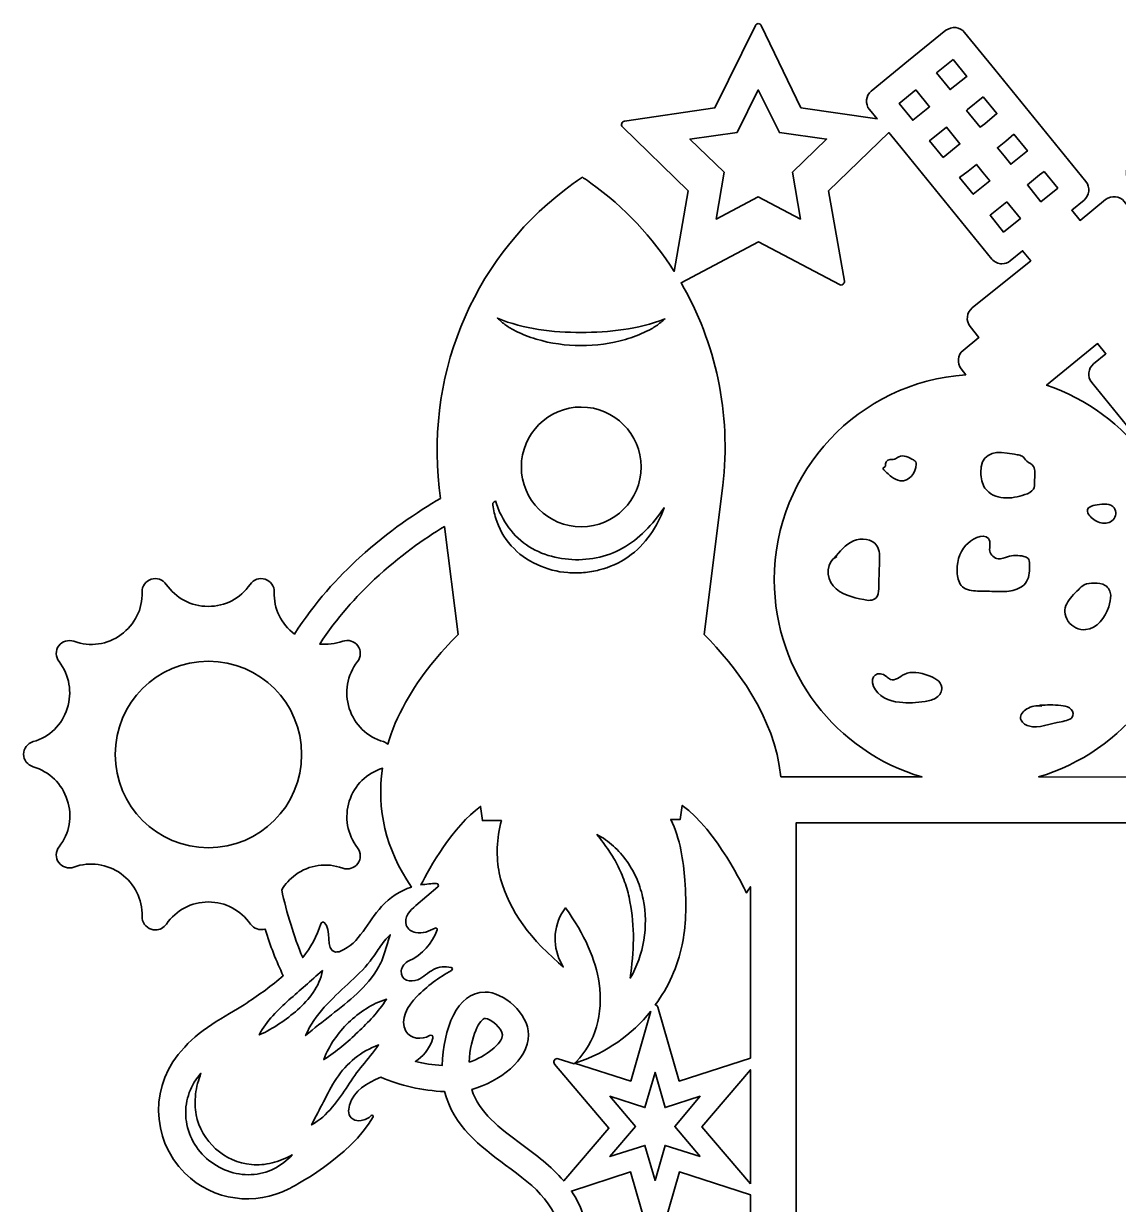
# Model space of a CAD drawing. Header units: millimetres. Extents: x 46 to 312, y 47 to 321.
# Drawn here: x 46.1 to 191.2, y 164.8 to 321.2 of the extents above; entities that cross this region are included whole.
import ezdxf

# ---------------------------------------------------------------- set-up
doc = ezdxf.new("R2010")
doc.units = ezdxf.units.MM
doc.header["$MEASUREMENT"] = 0
doc.layers.add('Layer 1', color=7, linetype='Continuous', lineweight=0)

msp = doc.modelspace()

# ---------------------------------------------------------------- linework, layer by layer
at = {"layer": 'Layer 1', "color": 18, "lineweight": 35, "true_color": 0x000000}
for points, knots in [([(312.38, 247.05), (312.31, 247.19), (312.21, 247.33), (312.03, 247.37), (312.03, 247.37), (305.43, 248.32), (305.43, 248.32), (305.43, 248.32), (302.47, 254.32), (302.47, 254.32), (302.4, 254.46), (302.26, 254.56), (302.08, 254.56), (301.91, 254.56), (301.77, 254.46), (301.7, 254.32), (301.7, 254.32), (298.73, 248.32), (298.73, 248.32), (298.73, 248.32), (294.08, 247.65), (294.08, 247.65), (295.49, 248.81), (296.16, 249.91), (295.98, 250.9), (295.42, 254.04), (286.21, 255.16), (272.98, 254.32), (271.29, 257.39), (268.92, 260.03), (265.96, 262.08), (265.36, 262.5), (264.72, 262.89), (264.09, 263.24), (266.17, 263.03), (268.32, 263.42), (270.19, 264.41), (270.33, 264.44), (277.78, 268.29), (280.39, 273.12), (280.49, 273.26), (280.28, 273.4), (280.18, 273.3), (279.82, 272.98), (279.44, 272.73), (278.98, 272.7), (278.62, 272.63), (278.31, 272.7), (278.02, 272.87), (277.39, 273.26), (277.42, 273.97), (277.6, 274.6), (278.31, 276.93), (280.49, 277.57), (282.68, 278.59), (284.62, 279.51), (286.7, 279.93), (287.65, 282.79), (287.76, 283.03), (287.48, 283.28), (287.23, 283.14), (286.31, 282.57), (284.9, 282.72), (284.37, 283.67), (283.56, 285.01), (284.62, 286.74), (285.71, 287.87), (286.95, 289.1), (288.36, 290.2), (289.91, 291.04), (290.05, 291.15), (290.02, 291.39), (289.84, 291.39), (289.14, 291.54), (288.36, 291.5), (287.69, 291.15), (287.02, 290.79), (286.46, 290.23), (285.75, 289.91), (284.9, 289.56), (283.63, 289.81), (283.74, 291.01), (283.81, 291.57), (284.16, 292.03), (284.66, 292.24), (286.24, 292.95), (287.48, 294.36), (288.08, 296.02), (288.15, 296.16), (287.97, 296.3), (287.83, 296.23), (287.09, 295.84), (286.31, 295.52), (285.47, 295.7), (284.97, 295.8), (284.52, 296.12), (284.37, 296.62), (284.02, 297.57), (284.8, 298.41), (285.54, 299.01), (285.54, 299.01), (288.18, 301.31), (288.18, 301.31), (288.33, 301.41), (288.25, 301.7), (288.04, 301.7), (285.57, 301.77), (283.1, 300.71), (281.45, 298.87), (279.79, 297.04), (278.8, 294.39), (276.47, 293.44), (276.3, 293.33), (276.08, 293.33), (275.87, 293.33), (274.57, 293.58), (275.45, 296.16), (274.53, 296.9), (274.39, 297), (274.18, 296.97), (274.11, 296.79), (272.84, 292.49), (268.92, 289.42), (265.15, 286.91), (263.42, 285.79), (259.43, 283.85), (257.67, 281.55), (257.63, 281.52), (257.6, 281.48), (257.56, 281.45), (253.4, 277.21), (253.44, 270.4), (257.67, 266.24), (257.99, 265.96), (258.27, 265.68), (258.59, 265.43), (255.41, 266.28), (252.09, 266.38), (248.74, 265.78), (242.68, 264.69), (237.38, 261.27), (233.89, 256.22), (233.61, 255.87), (233.36, 255.45), (233.15, 255.06), (233.15, 255.06), (232.59, 258.3), (232.59, 258.3), (232.59, 258.3), (238.09, 263.63), (238.09, 263.63), (238.2, 263.74), (238.23, 263.91), (238.2, 264.09), (238.12, 264.23), (238.02, 264.37), (237.84, 264.41), (237.84, 264.41), (230.26, 265.5), (230.26, 265.5), (230.26, 265.5), (226.87, 272.38), (226.87, 272.38), (226.8, 272.52), (226.66, 272.63), (226.48, 272.63), (226.31, 272.63), (226.17, 272.52), (226.1, 272.38), (226.1, 272.38), (222.71, 265.5), (222.71, 265.5), (222.71, 265.5), (216.04, 264.55), (216.04, 264.55), (216.04, 264.55), (212.23, 269.2), (212.23, 269.2), (212.23, 269.2), (208.21, 274.14), (208.21, 274.14), (208.21, 274.14), (204.19, 279.08), (204.19, 279.08), (204.19, 279.08), (200.17, 284.02), (200.17, 284.02), (199.57, 284.76), (198.47, 284.87), (197.7, 284.27), (197.7, 284.27), (196.07, 282.93), (196.07, 282.93), (196.07, 282.93), (194.98, 284.27), (194.98, 284.27), (194.98, 284.27), (198.37, 287.02), (198.37, 287.02), (199.11, 287.62), (199.21, 288.71), (198.61, 289.49), (198.61, 289.49), (197.45, 290.94), (197.45, 290.94), (197.45, 290.94), (197.7, 291.11), (197.7, 291.11), (199.92, 289.52), (202.53, 288.68), (205.18, 288.68), (207.89, 288.68), (210.64, 289.52), (212.97, 291.32), (213.32, 291.61), (213.57, 292.03), (213.64, 292.49), (213.71, 292.95), (213.54, 293.44), (213.29, 293.83), (213.29, 293.83), (199.21, 311.11), (199.21, 311.11), (198.9, 311.47), (198.47, 311.71), (198.01, 311.75), (197.56, 311.79), (197.06, 311.64), (196.71, 311.33), (192.33, 307.52), (191.13, 301.45), (193.36, 296.4), (193.36, 296.4), (193.11, 296.23), (193.11, 296.23), (193.11, 296.23), (191.95, 297.67), (191.95, 297.67), (191.35, 298.41), (190.25, 298.52), (189.48, 297.92), (189.48, 297.92), (186.09, 295.17), (186.09, 295.17), (186.09, 295.17), (185, 296.51), (185, 296.51), (185, 296.51), (186.62, 297.85), (186.62, 297.85), (187.36, 298.45), (187.47, 299.54), (186.87, 300.32), (186.87, 300.32), (182.84, 305.26), (182.84, 305.26), (182.84, 305.26), (178.82, 310.2), (178.82, 310.2), (178.82, 310.2), (174.8, 315.14), (174.8, 315.14), (174.8, 315.14), (170.78, 320.08), (170.78, 320.08), (170.5, 320.43), (170.07, 320.68), (169.62, 320.71), (169.16, 320.78), (168.7, 320.6), (168.31, 320.36), (168.31, 320.36), (163.37, 316.34), (163.37, 316.34), (163.37, 316.34), (158.43, 312.31), (158.43, 312.31), (157.69, 311.71), (157.59, 310.62), (158.19, 309.84), (158.19, 309.84), (159.21, 308.61), (159.21, 308.61), (159.21, 308.61), (149.12, 310.09), (149.12, 310.09), (149.12, 310.09), (143.86, 320.99), (143.86, 320.99), (143.79, 321.13), (143.65, 321.24), (143.47, 321.24), (143.3, 321.24), (143.16, 321.13), (143.09, 320.99), (143.09, 320.99), (137.72, 310.09), (137.72, 310.09), (137.72, 310.09), (125.73, 308.33), (125.73, 308.33), (125.59, 308.29), (125.41, 308.19), (125.38, 308.01), (125.31, 307.87), (125.38, 307.66), (125.48, 307.55), (125.48, 307.55), (134.16, 299.09), (134.16, 299.09), (134.16, 299.09), (132.33, 288.4), (132.33, 288.4), (129.47, 292.91), (125.77, 296.9), (121.28, 300.11), (120.97, 300.32), (120.69, 300.57), (120.33, 300.78), (120.33, 300.78), (120.16, 300.88), (120.16, 300.88), (120.16, 300.88), (120.05, 300.81), (120.05, 300.81), (119.7, 300.57), (119.31, 300.32), (118.96, 300.04), (106.19, 290.94), (99.41, 275.52), (101.21, 259.75), (101.21, 259.75), (101.39, 258.34), (101.39, 258.34), (98.32, 256.58), (94.44, 253.96), (90.66, 250.51), (87.81, 247.9), (84.67, 244.51), (82.02, 240.35), (80.26, 241.69), (79.27, 243.7), (79.34, 245.92), (79.37, 246.7), (78.88, 247.4), (78.14, 247.61), (77.4, 247.86), (76.59, 247.58), (76.16, 246.94), (74.86, 245.07), (72.85, 244.02), (70.59, 244.02), (68.33, 244.02), (66.32, 245.11), (65.02, 246.94), (64.59, 247.58), (63.78, 247.86), (63.04, 247.61), (62.3, 247.37), (61.81, 246.7), (61.84, 245.92), (61.91, 243.66), (60.89, 241.62), (59.05, 240.28), (57.22, 238.94), (54.96, 238.62), (52.81, 239.4), (52.07, 239.64), (51.26, 239.4), (50.8, 238.8), (50.34, 238.2), (50.38, 237.31), (50.84, 236.71), (52.21, 234.91), (52.6, 232.66), (51.93, 230.5), (51.22, 228.35), (49.6, 226.73), (47.41, 226.1), (46.67, 225.88), (46.14, 225.21), (46.14, 224.44), (46.14, 223.66), (46.67, 222.99), (47.41, 222.78), (49.57, 222.14), (51.22, 220.52), (51.93, 218.37), (52.63, 216.22), (52.25, 213.96), (50.84, 212.16), (50.38, 211.56), (50.34, 210.68), (50.8, 210.08), (51.26, 209.48), (52.07, 209.2), (52.81, 209.48), (54.93, 210.26), (57.22, 209.9), (59.05, 208.6), (60.89, 207.26), (61.88, 205.21), (61.84, 202.95), (61.81, 202.18), (62.3, 201.47), (63.04, 201.26), (63.22, 201.19), (63.39, 201.15), (63.61, 201.15), (64.17, 201.15), (64.7, 201.44), (65.05, 201.93), (66.36, 203.8), (68.37, 204.86), (70.63, 204.86), (72.88, 204.86), (74.89, 203.76), (76.2, 201.93), (76.62, 201.33), (77.43, 201.05), (78.14, 201.26), (78.81, 199.07), (79.62, 196.99), (80.54, 195.09), (79.02, 193.75), (77.36, 192.58), (75.74, 191.49), (73.87, 190.25), (69.5, 188.1), (67.52, 185.63), (67.49, 185.6), (67.45, 185.56), (67.42, 185.53), (62.86, 180.9), (62.9, 173.46), (67.52, 168.91), (71.26, 165.21), (76.87, 164.57), (81.28, 166.86), (81.46, 166.9), (89.57, 171.13), (92.43, 176.39), (92.53, 176.53), (92.32, 176.71), (92.18, 176.57), (91.83, 176.21), (91.37, 175.97), (90.84, 175.9), (90.49, 175.82), (90.1, 175.9), (89.78, 176.07), (89.08, 176.49), (89.11, 177.27), (89.32, 177.94), (89.92, 179.95), (91.58, 180.8), (93.45, 181.65), (96.06, 180.52), (98.92, 179.85), (101.92, 179.74), (103.05, 175.19), (106.68, 172.44), (110, 170), (113.95, 167.08), (117.37, 164.5), (117.37, 159.35), (117.37, 158.61), (117.26, 157.97), (117.09, 157.41), (115.29, 158.68), (113.52, 159.46), (112.04, 159.46), (108.97, 159.46), (107.28, 156.95), (107.28, 154.59), (107.28, 154.48), (107.28, 154.34), (107.31, 154.23), (103.93, 156.88), (99.66, 158.47), (95.04, 158.47), (84.03, 158.47), (75.07, 149.54), (75.07, 138.5), (75.07, 127.49), (84, 118.53), (95.04, 118.53), (99.34, 118.53), (103.33, 119.87), (106.61, 122.24), (104.99, 119.45), (103.33, 116.63), (101.95, 113.74), (101.95, 113.74), (101.95, 113.56), (101.95, 113.56), (101.95, 113.56), (102.06, 113.49), (102.06, 113.49), (102.16, 113.42), (102.27, 113.38), (102.41, 113.31), (101.67, 112.4), (101, 111.09), (100.51, 110.17), (100.4, 109.96), (100.29, 109.82), (100.22, 109.64), (99.84, 108.9), (99.48, 107.88), (100.08, 107.24), (100.12, 107.21), (100.19, 107.14), (100.19, 107.14), (100.29, 107.03), (100.37, 107), (100.4, 106.89), (100.44, 106.82), (100.44, 106.75), (100.4, 106.68), (100.4, 106.61), (100.4, 106.57), (100.4, 106.47), (100.44, 106.08), (100.82, 105.73), (101.25, 105.69), (101.53, 105.69), (101.81, 105.76), (102.09, 105.94), (102.2, 105.55), (102.52, 105.23), (102.94, 105.13), (103.01, 105.13), (103.05, 105.09), (103.12, 105.09), (103.54, 105.09), (103.96, 105.37), (104.18, 105.76), (104.28, 105.94), (104.28, 106.12), (104.32, 106.33), (104.35, 106.43), (104.35, 106.57), (104.39, 106.68), (104.46, 106.93), (104.63, 107.14), (104.85, 107.1), (104.92, 107.1), (104.95, 107.07), (104.99, 107.03), (105.09, 106.96), (105.16, 106.93), (105.34, 106.93), (105.69, 106.93), (105.9, 107.39), (105.94, 107.53), (106.5, 108.83), (107, 110.14), (107.49, 111.48), (107.74, 111.41), (107.99, 111.37), (108.27, 111.37), (108.27, 111.37), (108.37, 111.37), (108.37, 111.37), (108.37, 111.37), (108.44, 111.48), (108.44, 111.48), (111.05, 115.61), (113.95, 119.7), (116.91, 123.58), (116.91, 123.58), (113.84, 115.85), (113.84, 115.85), (113.81, 115.82), (113.81, 115.75), (113.77, 115.71), (112.78, 114.72), (112.08, 113.1), (111.58, 111.9), (111.58, 111.9), (108.02, 103.61), (108.02, 103.61), (107.67, 102.83), (107.35, 102.02), (106.82, 101.32), (106.64, 101.04), (106.4, 100.79), (106.19, 100.54), (105.87, 100.19), (105.59, 99.87), (105.34, 99.48), (104.88, 98.74), (104.63, 97.9), (104.39, 97.08), (104.18, 96.38), (104, 95.6), (103.61, 94.97), (103.29, 94.37), (102.83, 93.87), (102.41, 93.38), (102.02, 92.96), (101.64, 92.5), (101.32, 92), (100.4, 90.52), (100.19, 88.72), (99.98, 87.14), (99.94, 86.89), (99.94, 86.64), (100.01, 86.43), (99.55, 85.8), (99.13, 84.95), (98.78, 84.35), (98.67, 84.1), (98.53, 83.89), (98.42, 83.71), (97.4, 83.71), (96.34, 83.68), (95.36, 83.22), (94.44, 82.8), (93.52, 81.74), (93.59, 80.54), (93.59, 80.36), (93.66, 80.15), (93.7, 79.94), (93.7, 79.94), (93.73, 79.87), (93.73, 79.87), (93.73, 79.87), (102.59, 76.59), (102.59, 76.59), (102.59, 76.59), (102.66, 76.55), (102.66, 76.55), (102.66, 76.55), (102.73, 76.59), (102.73, 76.59), (103.36, 76.84), (103.93, 79.87), (103.65, 80.75), (103.65, 80.82), (103.61, 80.86), (103.58, 80.89), (103.54, 81), (103.47, 81.1), (103.47, 81.24), (103.47, 81.39), (103.58, 81.6), (103.65, 81.74), (103.65, 81.74), (104.81, 83.89), (104.81, 83.89), (104.81, 83.93), (104.85, 83.96), (104.85, 84), (105.2, 83.89), (105.52, 83.86), (105.87, 83.86), (106.01, 83.86), (106.19, 83.86), (106.33, 83.89), (106.89, 84), (107.39, 84.28), (107.77, 84.49), (109.85, 85.83), (111.58, 87.98), (112.36, 90.38), (112.47, 90.73), (112.57, 91.12), (112.71, 91.48), (112.92, 92.29), (113.17, 93.1), (113.56, 93.8), (113.95, 94.47), (114.55, 95.07), (115.08, 95.64), (115.46, 96.03), (115.89, 96.48), (116.24, 96.94), (116.66, 97.54), (117.05, 98.18), (117.37, 98.81), (117.97, 99.91), (118.5, 100.89), (119.42, 101.56), (119.49, 101.6), (119.52, 101.67), (119.56, 101.67), (119.59, 101.6), (119.59, 101.56), (119.63, 101.49), (119.87, 100.4), (119.63, 99.24), (119.38, 98.07), (119.24, 97.37), (119.06, 96.63), (119.03, 95.92), (118.99, 95.32), (119.03, 94.76), (119.06, 94.19), (119.13, 93.38), (119.17, 92.6), (119.03, 91.83), (118.89, 91.02), (118.53, 90.24), (118.18, 89.5), (118.04, 89.15), (117.86, 88.79), (117.72, 88.44), (116.77, 86.08), (116.63, 83.36), (117.37, 80.96), (117.47, 80.54), (117.72, 79.97), (118.04, 79.55), (118.39, 79.16), (118.82, 78.88), (119.24, 78.7), (119.24, 78.67), (119.24, 78.63), (119.2, 78.6), (119.2, 78.6), (118.71, 76.2), (118.71, 76.2), (118.67, 76.06), (118.64, 75.85), (118.53, 75.74), (118.46, 75.64), (118.39, 75.64), (118.25, 75.56), (118.22, 75.53), (118.15, 75.49), (118.15, 75.49), (117.33, 75), (115.82, 72.32), (116.13, 71.72), (116.13, 71.72), (116.17, 71.65), (116.17, 71.65), (116.17, 71.65), (118.89, 70.63), (118.89, 70.63), (118.89, 70.63), (124.78, 63.68), (124.78, 63.68), (124.78, 63.68), (117.58, 55.21), (117.58, 55.21), (117.47, 55.07), (117.44, 54.86), (117.55, 54.68), (117.65, 54.5), (117.86, 54.43), (118.04, 54.5), (118.04, 54.5), (127.74, 57.61), (127.74, 57.61), (127.74, 57.61), (130.56, 47.8), (130.56, 47.8), (130.63, 47.62), (130.77, 47.48), (130.99, 47.48), (131.2, 47.48), (131.34, 47.59), (131.41, 47.8), (131.41, 47.8), (134.23, 57.61), (134.23, 57.61), (134.23, 57.61), (142.35, 55), (142.35, 55), (142.35, 55), (142.35, 49.99), (142.35, 49.99), (142.35, 48.3), (143.69, 46.92), (145.42, 46.92), (147.14, 46.92), (148.48, 48.26), (148.48, 49.99), (148.48, 49.99), (148.48, 215.34), (148.48, 215.34), (148.48, 215.34), (299.44, 215.34), (299.44, 215.34), (301.13, 215.34), (302.51, 216.68), (302.51, 218.4), (302.51, 220.13), (301.17, 221.47), (299.44, 221.47), (299.44, 221.47), (298.7, 221.47), (298.7, 221.47), (300.74, 223.06), (302.01, 225.53), (302.01, 228.28), (302.01, 231.46), (300.28, 234.28), (297.71, 235.76), (297.71, 235.76), (302.01, 238.02), (302.01, 238.02), (302.01, 238.02), (307.94, 234.91), (307.94, 234.91), (308.08, 234.81), (308.29, 234.84), (308.4, 234.95), (308.5, 235.06), (308.61, 235.23), (308.57, 235.37), (308.57, 235.37), (307.45, 241.97), (307.45, 241.97), (307.45, 241.97), (312.21, 246.63), (312.21, 246.63), (312.38, 246.7), (312.42, 246.91), (312.38, 247.05)], [0, 0, 0, 0, 1, 1, 1, 2, 2, 2, 3, 3, 3, 4, 4, 4, 5, 5, 5, 6, 6, 6, 7, 7, 7, 8, 8, 8, 9, 9, 9, 10, 10, 10, 11, 11, 11, 12, 12, 12, 13, 13, 13, 14, 14, 14, 15, 15, 15, 16, 16, 16, 17, 17, 17, 18, 18, 18, 19, 19, 19, 20, 20, 20, 21, 21, 21, 22, 22, 22, 23, 23, 23, 24, 24, 24, 25, 25, 25, 26, 26, 26, 27, 27, 27, 28, 28, 28, 29, 29, 29, 30, 30, 30, 31, 31, 31, 32, 32, 32, 33, 33, 33, 34, 34, 34, 35, 35, 35, 36, 36, 36, 37, 37, 37, 38, 38, 38, 39, 39, 39, 40, 40, 40, 41, 41, 41, 42, 42, 42, 43, 43, 43, 44, 44, 44, 45, 45, 45, 46, 46, 46, 47, 47, 47, 48, 48, 48, 49, 49, 49, 50, 50, 50, 51, 51, 51, 52, 52, 52, 53, 53, 53, 54, 54, 54, 55, 55, 55, 56, 56, 56, 57, 57, 57, 58, 58, 58, 59, 59, 59, 60, 60, 60, 61, 61, 61, 62, 62, 62, 63, 63, 63, 64, 64, 64, 65, 65, 65, 66, 66, 66, 67, 67, 67, 68, 68, 68, 69, 69, 69, 70, 70, 70, 71, 71, 71, 72, 72, 72, 73, 73, 73, 74, 74, 74, 75, 75, 75, 76, 76, 76, 77, 77, 77, 78, 78, 78, 79, 79, 79, 80, 80, 80, 81, 81, 81, 82, 82, 82, 83, 83, 83, 84, 84, 84, 85, 85, 85, 86, 86, 86, 87, 87, 87, 88, 88, 88, 89, 89, 89, 90, 90, 90, 91, 91, 91, 92, 92, 92, 93, 93, 93, 94, 94, 94, 95, 95, 95, 96, 96, 96, 97, 97, 97, 98, 98, 98, 99, 99, 99, 100, 100, 100, 101, 101, 101, 102, 102, 102, 103, 103, 103, 104, 104, 104, 105, 105, 105, 106, 106, 106, 107, 107, 107, 108, 108, 108, 109, 109, 109, 110, 110, 110, 111, 111, 111, 112, 112, 112, 113, 113, 113, 114, 114, 114, 115, 115, 115, 116, 116, 116, 117, 117, 117, 118, 118, 118, 119, 119, 119, 120, 120, 120, 121, 121, 121, 122, 122, 122, 123, 123, 123, 124, 124, 124, 125, 125, 125, 126, 126, 126, 127, 127, 127, 128, 128, 128, 129, 129, 129, 130, 130, 130, 131, 131, 131, 132, 132, 132, 133, 133, 133, 134, 134, 134, 135, 135, 135, 136, 136, 136, 137, 137, 137, 138, 138, 138, 139, 139, 139, 140, 140, 140, 141, 141, 141, 142, 142, 142, 143, 143, 143, 144, 144, 144, 145, 145, 145, 146, 146, 146, 147, 147, 147, 148, 148, 148, 149, 149, 149, 150, 150, 150, 151, 151, 151, 152, 152, 152, 153, 153, 153, 154, 154, 154, 155, 155, 155, 156, 156, 156, 157, 157, 157, 158, 158, 158, 159, 159, 159, 160, 160, 160, 161, 161, 161, 162, 162, 162, 163, 163, 163, 164, 164, 164, 165, 165, 165, 166, 166, 166, 167, 167, 167, 168, 168, 168, 169, 169, 169, 170, 170, 170, 171, 171, 171, 172, 172, 172, 173, 173, 173, 174, 174, 174, 175, 175, 175, 176, 176, 176, 177, 177, 177, 178, 178, 178, 179, 179, 179, 180, 180, 180, 181, 181, 181, 182, 182, 182, 183, 183, 183, 184, 184, 184, 185, 185, 185, 186, 186, 186, 187, 187, 187, 188, 188, 188, 189, 189, 189, 190, 190, 190, 191, 191, 191, 192, 192, 192, 193, 193, 193, 194, 194, 194, 195, 195, 195, 196, 196, 196, 197, 197, 197, 198, 198, 198, 199, 199, 199, 200, 200, 200, 201, 201, 201, 202, 202, 202, 203, 203, 203, 204, 204, 204, 205, 205, 205, 206, 206, 206, 207, 207, 207, 208, 208, 208, 209, 209, 209, 210, 210, 210, 211, 211, 211, 212, 212, 212, 213, 213, 213, 214, 214, 214, 215, 215, 215, 216, 216, 216, 217, 217, 217, 218, 218, 218, 219, 219, 219, 220, 220, 220, 221, 221, 221, 222, 222, 222, 223, 223, 223, 224, 224, 224, 225, 225, 225, 226, 226, 226, 227, 227, 227, 228, 228, 228, 229, 229, 229, 230, 230, 230, 231, 231, 231, 232, 232, 232, 233, 233, 233, 234, 234, 234, 235, 235, 235, 236, 236, 236, 237, 237, 237, 238, 238, 238, 239, 239, 239, 240, 240, 240, 241, 241, 241, 242, 242, 242, 243, 243, 243, 244, 244, 244, 245, 245, 245, 246, 246, 246, 247, 247, 247, 248, 248, 248, 249, 249, 249, 250, 250, 250, 251, 251, 251, 252, 252, 252, 253, 253, 253, 254, 254, 254, 255, 255, 255, 256, 256, 256, 257, 257, 257, 258, 258, 258, 259, 259, 259, 260, 260, 260, 261, 261, 261, 262, 262, 262, 263, 263, 263, 264, 264, 264, 265, 265, 265, 266, 266, 266, 267, 267, 267, 268, 268, 268, 269, 269, 269, 270, 270, 270, 271, 271, 271, 272, 272, 272, 273, 273, 273, 274, 274, 274, 274]), ([(169.3, 316.48), (169.3, 316.48), (171.1, 314.25), (171.1, 314.25), (171.1, 314.25), (170.96, 314.15), (170.96, 314.15), (170.96, 314.15), (168.87, 312.49), (168.87, 312.49), (168.87, 312.49), (167.08, 314.71), (167.08, 314.71), (167.08, 314.71), (169.3, 316.48), (169.3, 316.48)], [0, 0, 0, 0, 1, 1, 1, 2, 2, 2, 3, 3, 3, 4, 4, 4, 5, 5, 5, 5]), ([(140.69, 306.81), (140.69, 306.81), (143.47, 312.46), (143.47, 312.46), (143.47, 312.46), (146.26, 306.81), (146.26, 306.81), (146.26, 306.81), (152.51, 305.93), (152.51, 305.93), (152.51, 305.93), (147.99, 301.55), (147.99, 301.55), (147.99, 301.55), (149.05, 295.35), (149.05, 295.35), (149.05, 295.35), (143.47, 298.27), (143.47, 298.27), (143.47, 298.27), (137.9, 295.35), (137.9, 295.35), (137.9, 295.35), (138.96, 301.55), (138.96, 301.55), (138.96, 301.55), (134.41, 305.93), (134.41, 305.93), (134.41, 305.93), (140.69, 306.81), (140.69, 306.81)], [0, 0, 0, 0, 1, 1, 1, 2, 2, 2, 3, 3, 3, 4, 4, 4, 5, 5, 5, 6, 6, 6, 7, 7, 7, 8, 8, 8, 9, 9, 9, 10, 10, 10, 10]), ([(164.36, 312.46), (164.36, 312.46), (166.16, 310.23), (166.16, 310.23), (166.16, 310.23), (163.94, 308.43), (163.94, 308.43), (163.94, 308.43), (162.14, 310.66), (162.14, 310.66), (162.14, 310.66), (164.36, 312.46), (164.36, 312.46)], [0, 0, 0, 0, 1, 1, 1, 2, 2, 2, 3, 3, 3, 4, 4, 4, 4]), ([(173.28, 311.54), (173.28, 311.54), (175.08, 309.32), (175.08, 309.32), (175.08, 309.32), (173.46, 307.98), (173.46, 307.98), (173.46, 307.98), (172.86, 307.52), (172.86, 307.52), (172.86, 307.52), (171.06, 309.74), (171.06, 309.74), (171.06, 309.74), (171.2, 309.84), (171.2, 309.84), (171.2, 309.84), (173.28, 311.54), (173.28, 311.54)], [0, 0, 0, 0, 1, 1, 1, 2, 2, 2, 3, 3, 3, 4, 4, 4, 5, 5, 5, 6, 6, 6, 6]), ([(146.44, 221.44), (145.66, 229.45), (140.44, 236.15), (136.28, 240.31), (136.28, 240.31), (138.78, 260.03), (138.78, 260.03), (139.88, 269.56), (137.83, 278.98), (133.24, 286.91), (133.24, 286.91), (143.51, 292.31), (143.51, 292.31), (143.51, 292.31), (154.23, 286.67), (154.23, 286.67), (154.31, 286.63), (154.34, 286.6), (154.45, 286.6), (154.55, 286.6), (154.62, 286.63), (154.69, 286.7), (154.8, 286.81), (154.9, 286.98), (154.87, 287.13), (154.87, 287.13), (152.79, 299.09), (152.79, 299.09), (152.79, 299.09), (160.76, 306.81), (160.76, 306.81), (160.76, 306.81), (162.35, 304.87), (162.35, 304.87), (162.35, 304.87), (166.37, 299.93), (166.37, 299.93), (166.37, 299.93), (170.39, 294.99), (170.39, 294.99), (170.39, 294.99), (174.41, 290.05), (174.41, 290.05), (174.77, 289.63), (175.26, 289.42), (175.75, 289.42), (176.14, 289.42), (176.53, 289.52), (176.85, 289.81), (176.85, 289.81), (178.47, 291.15), (178.47, 291.15), (178.47, 291.15), (179.56, 289.81), (179.56, 289.81), (179.56, 289.81), (171.8, 283.56), (171.8, 283.56), (171.45, 283.28), (171.2, 282.86), (171.17, 282.4), (171.1, 281.94), (171.27, 281.48), (171.52, 281.09), (171.52, 281.09), (172.68, 279.65), (172.68, 279.65), (172.68, 279.65), (170.6, 277.95), (170.6, 277.95), (169.86, 277.35), (169.76, 276.26), (170.36, 275.48), (170.36, 275.48), (170.96, 274.71), (170.96, 274.71), (156.81, 273.76), (145.59, 261.97), (145.59, 247.54), (145.59, 235.16), (153.81, 224.75), (165.14, 221.44), (165.14, 221.44), (146.44, 221.44), (146.44, 221.44), (146.44, 221.44), (146.44, 221.44), (146.44, 221.44)], [0, 0, 0, 0, 1, 1, 1, 2, 2, 2, 3, 3, 3, 4, 4, 4, 5, 5, 5, 6, 6, 6, 7, 7, 7, 8, 8, 8, 9, 9, 9, 10, 10, 10, 11, 11, 11, 12, 12, 12, 13, 13, 13, 14, 14, 14, 15, 15, 15, 16, 16, 16, 17, 17, 17, 18, 18, 18, 19, 19, 19, 20, 20, 20, 21, 21, 21, 22, 22, 22, 23, 23, 23, 24, 24, 24, 25, 25, 25, 26, 26, 26, 27, 27, 27, 28, 28, 28, 29, 29, 29, 29]), ([(167.96, 303.49), (167.96, 303.49), (166.16, 305.72), (166.16, 305.72), (166.16, 305.72), (168.38, 307.52), (168.38, 307.52), (168.38, 307.52), (170.18, 305.29), (170.18, 305.29), (170.18, 305.29), (167.96, 303.49), (167.96, 303.49)], [0, 0, 0, 0, 1, 1, 1, 2, 2, 2, 3, 3, 3, 4, 4, 4, 4]), ([(177.31, 306.6), (177.31, 306.6), (179.11, 304.38), (179.11, 304.38), (179.11, 304.38), (178.01, 303.49), (178.01, 303.49), (178.01, 303.49), (176.92, 302.61), (176.92, 302.61), (176.92, 302.61), (176.04, 303.71), (176.04, 303.71), (176.04, 303.71), (175.15, 304.8), (175.15, 304.8), (175.15, 304.8), (176.25, 305.68), (176.25, 305.68), (176.25, 305.68), (177.31, 306.6), (177.31, 306.6)], [0, 0, 0, 0, 1, 1, 1, 2, 2, 2, 3, 3, 3, 4, 4, 4, 5, 5, 5, 6, 6, 6, 7, 7, 7, 7]), ([(171.27, 301.7), (171.27, 301.7), (172.37, 302.58), (172.37, 302.58), (172.37, 302.58), (173.25, 301.48), (173.25, 301.48), (173.25, 301.48), (174.13, 300.39), (174.13, 300.39), (174.13, 300.39), (173.04, 299.51), (173.04, 299.51), (173.04, 299.51), (171.94, 298.63), (171.94, 298.63), (171.94, 298.63), (170.14, 300.85), (170.14, 300.85), (170.14, 300.85), (171.27, 301.7), (171.27, 301.7)], [0, 0, 0, 0, 1, 1, 1, 2, 2, 2, 3, 3, 3, 4, 4, 4, 5, 5, 5, 6, 6, 6, 7, 7, 7, 7]), ([(181.33, 301.66), (181.33, 301.66), (183.13, 299.44), (183.13, 299.44), (183.13, 299.44), (180.9, 297.64), (180.9, 297.64), (180.9, 297.64), (179.11, 299.86), (179.11, 299.86), (179.11, 299.86), (180.73, 301.2), (180.73, 301.2), (180.73, 301.2), (181.33, 301.66), (181.33, 301.66)], [0, 0, 0, 0, 1, 1, 1, 2, 2, 2, 3, 3, 3, 4, 4, 4, 5, 5, 5, 5]), ([(176.39, 297.64), (176.39, 297.64), (178.19, 295.42), (178.19, 295.42), (178.19, 295.42), (175.97, 293.62), (175.97, 293.62), (175.97, 293.62), (174.17, 295.84), (174.17, 295.84), (174.17, 295.84), (176.39, 297.64), (176.39, 297.64)], [0, 0, 0, 0, 1, 1, 1, 2, 2, 2, 3, 3, 3, 4, 4, 4, 4]), ([(114.37, 280.71), (116.21, 280.42), (118.11, 280.32), (119.98, 280.32), (121.85, 280.32), (123.75, 280.42), (125.59, 280.71), (127.42, 280.99), (129.29, 281.38), (131.09, 282.12), (130.74, 281.8), (130.35, 281.48), (129.96, 281.2), (129.75, 281.09), (129.54, 280.92), (129.33, 280.81), (129.33, 280.81), (129.01, 280.63), (129.01, 280.63), (129.01, 280.63), (128.66, 280.49), (128.66, 280.49), (127.78, 280.04), (126.82, 279.68), (125.87, 279.4), (123.97, 278.84), (121.96, 278.59), (119.98, 278.59), (117.97, 278.59), (115.99, 278.84), (114.05, 279.44), (113.1, 279.72), (112.18, 280.07), (111.27, 280.53), (111.05, 280.63), (110.84, 280.78), (110.63, 280.88), (110.42, 280.99), (110.21, 281.16), (110.03, 281.27), (109.64, 281.55), (109.26, 281.9), (108.9, 282.22), (110.7, 281.45), (112.54, 281.02), (114.37, 280.71)], [0, 0, 0, 0, 1, 1, 1, 2, 2, 2, 3, 3, 3, 4, 4, 4, 5, 5, 5, 6, 6, 6, 7, 7, 7, 8, 8, 8, 9, 9, 9, 10, 10, 10, 11, 11, 11, 12, 12, 12, 13, 13, 13, 14, 14, 14, 15, 15, 15, 15]), ([(180.59, 221.44), (191.88, 224.75), (200.13, 235.2), (200.13, 247.54), (200.13, 259.54), (192.4, 269.7), (181.65, 273.33), (181.65, 273.33), (188.42, 278.84), (188.42, 278.84), (188.42, 278.84), (189.51, 277.5), (189.51, 277.5), (189.51, 277.5), (187.89, 276.15), (187.89, 276.15), (187.15, 275.55), (187.04, 274.46), (187.64, 273.69), (187.64, 273.69), (191.66, 268.75), (191.66, 268.75), (191.66, 268.75), (195.69, 263.81), (195.69, 263.81), (195.69, 263.81), (199.71, 258.87), (199.71, 258.87), (199.71, 258.87), (203.73, 253.93), (203.73, 253.93), (204.01, 253.58), (204.43, 253.33), (204.89, 253.29), (204.96, 253.29), (205, 253.29), (205.07, 253.29), (205.46, 253.29), (205.88, 253.4), (206.16, 253.68), (206.16, 253.68), (211.1, 257.7), (211.1, 257.7), (211.1, 257.7), (216.04, 261.73), (216.04, 261.73), (216.18, 261.83), (216.29, 261.97), (216.39, 262.11), (216.39, 262.11), (220.38, 258.23), (220.38, 258.23), (220.38, 258.23), (219.07, 250.68), (219.07, 250.68), (219.04, 250.54), (219.11, 250.33), (219.25, 250.26), (219.36, 250.15), (219.57, 250.15), (219.71, 250.23), (219.71, 250.23), (226.48, 253.79), (226.48, 253.79), (226.48, 253.79), (231.28, 251.25), (231.28, 251.25), (230.68, 249.7), (230.26, 248.07), (230.01, 246.45), (217.31, 242.64), (209.06, 238.34), (209.66, 235.2), (210.5, 230.54), (230.54, 230.22), (254.35, 234.53), (257.67, 235.13), (260.91, 235.8), (264.02, 236.5), (252.52, 230.58), (240.45, 228.56), (235.59, 228), (235.59, 228), (235.3, 227.97), (235.3, 227.97), (235.3, 227.97), (235.48, 227.75), (235.48, 227.75), (238.05, 224.86), (241.16, 222.74), (244.62, 221.4), (244.62, 221.4), (180.59, 221.44), (180.59, 221.44), (180.59, 221.44), (180.59, 221.44), (180.59, 221.44)], [0, 0, 0, 0, 1, 1, 1, 2, 2, 2, 3, 3, 3, 4, 4, 4, 5, 5, 5, 6, 6, 6, 7, 7, 7, 8, 8, 8, 9, 9, 9, 10, 10, 10, 11, 11, 11, 12, 12, 12, 13, 13, 13, 14, 14, 14, 15, 15, 15, 16, 16, 16, 17, 17, 17, 18, 18, 18, 19, 19, 19, 20, 20, 20, 21, 21, 21, 22, 22, 22, 23, 23, 23, 24, 24, 24, 25, 25, 25, 26, 26, 26, 27, 27, 27, 28, 28, 28, 29, 29, 29, 30, 30, 30, 31, 31, 31, 32, 32, 32, 32]), ([(127.95, 262.5), (127.95, 258.13), (124.39, 254.56), (120.02, 254.56), (115.64, 254.56), (112.08, 258.13), (112.08, 262.5), (112.08, 266.88), (115.64, 270.44), (120.02, 270.44), (124.39, 270.4), (127.95, 266.88), (127.95, 262.5)], [0, 0, 0, 0, 1, 1, 1, 2, 2, 2, 3, 3, 3, 4, 4, 4, 4]), ([(180.09, 261.76), (180.09, 261.34), (180.09, 260.91), (180.06, 260.42), (180.06, 260.14), (180.06, 259.82), (179.92, 259.57), (179.7, 259.19), (179.21, 258.97), (178.79, 258.83), (177.87, 258.55), (176.95, 258.3), (175.97, 258.41), (175.01, 258.48), (174.06, 258.9), (173.5, 259.68), (173.11, 260.28), (172.97, 261.02), (172.93, 261.76), (172.86, 264.02), (174.45, 264.69), (176.42, 264.34), (176.88, 264.27), (177.31, 264.2), (177.76, 264.12), (178.01, 264.09), (178.26, 264.02), (178.43, 263.91), (178.68, 263.77), (178.79, 263.49), (179.03, 263.28), (179.32, 263), (179.74, 262.89), (179.92, 262.57), (180.09, 262.33), (180.09, 262.04), (180.09, 261.76)], [0, 0, 0, 0, 1, 1, 1, 2, 2, 2, 3, 3, 3, 4, 4, 4, 5, 5, 5, 6, 6, 6, 7, 7, 7, 8, 8, 8, 9, 9, 9, 10, 10, 10, 11, 11, 11, 12, 12, 12, 12]), ([(160.94, 263.49), (161.11, 263.53), (161.29, 263.45), (161.5, 263.53), (161.71, 263.6), (161.85, 263.74), (162.07, 263.84), (162.7, 264.16), (163.44, 263.77), (164.04, 263.42), (164.15, 263.35), (164.25, 263.31), (164.32, 263.17), (164.39, 263.07), (164.39, 262.96), (164.39, 262.85), (164.39, 261.73), (163.41, 260.53), (162.28, 260.67), (161.85, 260.74), (161.43, 260.95), (161.11, 261.2), (160.69, 261.51), (160.3, 261.87), (159.98, 262.29), (159.98, 262.29), (160.34, 262.61), (160.34, 262.61), (160.2, 263.03), (160.51, 263.45), (160.94, 263.49)], [0, 0, 0, 0, 1, 1, 1, 2, 2, 2, 3, 3, 3, 4, 4, 4, 5, 5, 5, 6, 6, 6, 7, 7, 7, 8, 8, 8, 9, 9, 9, 10, 10, 10, 10]), ([(108.66, 257.99), (108.87, 257.32), (109.11, 256.65), (109.43, 256.05), (110, 254.92), (110.77, 253.89), (111.65, 253.05), (113.49, 251.35), (115.89, 250.47), (118.32, 250.26), (120.79, 250.05), (123.3, 250.51), (125.48, 251.74), (127.67, 252.94), (129.47, 254.88), (130.99, 257.1), (130.56, 255.83), (129.93, 254.64), (129.15, 253.51), (128.34, 252.41), (127.39, 251.39), (126.22, 250.58), (125.09, 249.77), (123.75, 249.2), (122.41, 248.85), (121.74, 248.67), (121.04, 248.57), (120.33, 248.5), (119.63, 248.43), (118.92, 248.46), (118.25, 248.5), (116.84, 248.6), (115.43, 248.96), (114.16, 249.56), (112.85, 250.15), (111.69, 251), (110.74, 252.06), (109.78, 253.12), (109.11, 254.39), (108.69, 255.69), (108.51, 256.33), (108.34, 257.03), (108.3, 257.7), (108.41, 257.81), (108.55, 257.92), (108.66, 257.99)], [0, 0, 0, 0, 1, 1, 1, 2, 2, 2, 3, 3, 3, 4, 4, 4, 5, 5, 5, 6, 6, 6, 7, 7, 7, 8, 8, 8, 9, 9, 9, 10, 10, 10, 11, 11, 11, 12, 12, 12, 13, 13, 13, 14, 14, 14, 15, 15, 15, 15]), ([(187.11, 256.96), (187.11, 256.96), (187.11, 256.96), (187.11, 256.96), (187.18, 257.07), (187.22, 257.07), (187.29, 257.14), (187.61, 257.35), (188, 257.46), (188.38, 257.49), (189.16, 257.63), (190.15, 257.7), (190.61, 257.07), (190.96, 256.61), (190.85, 255.91), (190.46, 255.48), (190.08, 255.09), (189.41, 254.95), (188.88, 255.09), (188.31, 255.2), (187.82, 255.55), (187.43, 255.98), (187.25, 256.15), (187.08, 256.36), (187.08, 256.61), (187.04, 256.79), (187.08, 256.89), (187.11, 256.96), (187.11, 256.96), (187.11, 256.96), (187.11, 256.96)], [0, 0, 0, 0, 1, 1, 1, 2, 2, 2, 3, 3, 3, 4, 4, 4, 5, 5, 5, 6, 6, 6, 7, 7, 7, 8, 8, 8, 9, 9, 9, 10, 10, 10, 10]), ([(92.64, 247.61), (95.92, 250.68), (99.2, 252.98), (101.88, 254.6), (101.88, 254.6), (103.72, 240.31), (103.72, 240.31), (101.39, 237.98), (98.74, 234.91), (96.73, 231.28), (95.71, 229.45), (94.93, 227.61), (94.4, 225.78), (94.23, 225.88), (94.05, 226.02), (93.8, 226.1), (91.65, 226.73), (89.99, 228.35), (89.29, 230.5), (88.58, 232.66), (88.97, 234.91), (90.38, 236.71), (90.84, 237.31), (90.88, 238.2), (90.42, 238.8), (89.96, 239.4), (89.15, 239.68), (88.41, 239.4), (87.42, 239.04), (86.36, 238.94), (85.37, 239.04), (87.63, 242.5), (90.24, 245.36), (92.64, 247.61)], [0, 0, 0, 0, 1, 1, 1, 2, 2, 2, 3, 3, 3, 4, 4, 4, 5, 5, 5, 6, 6, 6, 7, 7, 7, 8, 8, 8, 9, 9, 9, 10, 10, 10, 11, 11, 11, 11]), ([(175.05, 245.99), (174.2, 246.03), (173.35, 246.06), (172.51, 246.06), (171.8, 246.1), (171.03, 246.13), (170.5, 246.63), (170.04, 247.05), (169.9, 247.72), (169.83, 248.32), (169.72, 249.66), (170.04, 251.14), (170.96, 252.13), (171.52, 252.73), (173.25, 253.93), (173.95, 253.01), (174.31, 252.55), (174.06, 251.92), (174.13, 251.35), (174.24, 250.82), (174.73, 250.37), (175.26, 250.33), (175.68, 250.3), (176.11, 250.47), (176.49, 250.61), (177.2, 250.79), (177.94, 250.82), (178.65, 250.65), (178.86, 250.58), (179.03, 250.54), (179.21, 250.37), (179.35, 250.19), (179.39, 249.91), (179.39, 249.66), (179.42, 248.85), (179.42, 248), (179, 247.3), (178.65, 246.7), (177.91, 246.31), (177.2, 246.13), (176.53, 245.92), (175.75, 245.99), (175.05, 245.99)], [0, 0, 0, 0, 1, 1, 1, 2, 2, 2, 3, 3, 3, 4, 4, 4, 5, 5, 5, 6, 6, 6, 7, 7, 7, 8, 8, 8, 9, 9, 9, 10, 10, 10, 11, 11, 11, 12, 12, 12, 13, 13, 13, 14, 14, 14, 14]), ([(153.53, 250.4), (154.23, 251.28), (155.01, 252.24), (156.07, 252.69), (157.13, 253.15), (158.54, 253.01), (159.17, 252.06), (159.56, 251.46), (159.56, 250.65), (159.53, 249.91), (159.49, 248.71), (159.42, 247.54), (159.42, 246.34), (159.42, 245.92), (159.39, 245.46), (159.07, 245.15), (158.68, 244.72), (157.97, 244.79), (157.44, 244.93), (155.96, 245.22), (154.38, 245.6), (153.39, 246.73), (152.4, 247.86), (152.47, 250.05), (153.85, 250.58), (153.85, 250.58), (153.53, 250.4), (153.53, 250.4)], [0, 0, 0, 0, 1, 1, 1, 2, 2, 2, 3, 3, 3, 4, 4, 4, 5, 5, 5, 6, 6, 6, 7, 7, 7, 8, 8, 8, 9, 9, 9, 9]), ([(187.96, 247.09), (188.45, 247.09), (189.02, 247.09), (189.44, 246.8), (189.87, 246.52), (190.11, 245.99), (190.15, 245.5), (190.18, 245), (190.04, 244.48), (189.9, 243.98), (189.41, 242.53), (188.35, 241.09), (186.83, 240.95), (185.98, 240.84), (185.03, 241.3), (184.54, 242.04), (183.34, 243.84), (184.71, 245.07), (185.91, 246.27), (186.13, 246.49), (186.37, 246.73), (186.65, 246.87), (187.04, 247.09), (187.5, 247.09), (187.96, 247.09)], [0, 0, 0, 0, 1, 1, 1, 2, 2, 2, 3, 3, 3, 4, 4, 4, 5, 5, 5, 6, 6, 6, 7, 7, 7, 8, 8, 8, 8]), ([(70.63, 212.05), (63.82, 212.05), (58.28, 217.56), (58.28, 224.4), (58.28, 231.25), (63.78, 236.75), (70.63, 236.75), (77.47, 236.75), (82.97, 231.25), (82.97, 224.4), (82.97, 217.56), (77.43, 212.05), (70.63, 212.05)], [0, 0, 0, 0, 1, 1, 1, 2, 2, 2, 3, 3, 3, 4, 4, 4, 4]), ([(167.08, 231.95), (166.65, 231.63), (166.09, 231.53), (165.56, 231.42), (164.47, 231.25), (163.3, 231.21), (162.17, 231.32), (160.83, 231.46), (159.31, 232.09), (158.71, 233.43), (158.15, 234.74), (159.31, 235.69), (160.48, 234.7), (160.62, 234.6), (160.8, 234.42), (160.97, 234.35), (161.57, 234.1), (162.21, 234.7), (162.81, 235.02), (163.76, 235.51), (164.92, 235.23), (165.95, 234.88), (166.76, 234.6), (167.68, 234.17), (167.78, 233.29), (167.82, 232.76), (167.5, 232.23), (167.08, 231.95)], [0, 0, 0, 0, 1, 1, 1, 2, 2, 2, 3, 3, 3, 4, 4, 4, 5, 5, 5, 6, 6, 6, 7, 7, 7, 8, 8, 8, 9, 9, 9, 9]), ([(179.25, 228.18), (178.79, 228.32), (178.33, 228.67), (178.22, 229.13), (178.12, 229.66), (178.58, 230.15), (179.03, 230.43), (179.63, 230.79), (180.3, 230.93), (180.97, 230.82), (180.97, 230.82), (180.76, 230.93), (180.76, 230.93), (181.68, 230.96), (182.6, 231), (183.55, 230.89), (183.94, 230.86), (184.36, 230.79), (184.68, 230.58), (185.03, 230.36), (185.28, 229.94), (185.14, 229.55), (184.96, 228.95), (184.22, 228.88), (183.59, 228.74), (182.14, 228.56), (180.66, 227.75), (179.25, 228.18)], [0, 0, 0, 0, 1, 1, 1, 2, 2, 2, 3, 3, 3, 4, 4, 4, 5, 5, 5, 6, 6, 6, 7, 7, 7, 8, 8, 8, 9, 9, 9, 9]), ([(80.33, 206.48), (80.79, 207.26), (81.42, 207.89), (82.16, 208.46), (84, 209.8), (86.25, 210.11), (88.41, 209.34), (89.15, 209.09), (89.96, 209.34), (90.42, 209.94), (90.88, 210.54), (90.84, 211.42), (90.38, 212.02), (89.01, 213.82), (88.62, 216.08), (89.29, 218.23), (89.96, 220.35), (91.58, 221.93), (93.7, 222.57), (92.85, 217.17), (94.12, 211.91), (97.51, 206.83), (95.99, 206.34), (94.65, 205.46), (93.56, 204.26), (91.72, 202.25), (90.66, 199.39), (88.12, 198.33), (87.91, 198.23), (87.67, 198.23), (87.45, 198.23), (86.04, 198.51), (86.96, 201.3), (86.01, 202.11), (85.87, 202.25), (85.58, 202.18), (85.51, 201.97), (85.02, 200.31), (84.17, 198.83), (83.11, 197.49), (81.91, 200.38), (81, 203.38), (80.33, 206.48)], [0, 0, 0, 0, 1, 1, 1, 2, 2, 2, 3, 3, 3, 4, 4, 4, 5, 5, 5, 6, 6, 6, 7, 7, 7, 8, 8, 8, 9, 9, 9, 10, 10, 10, 11, 11, 11, 12, 12, 12, 13, 13, 13, 14, 14, 14, 14]), ([(112.15, 172.72), (109.15, 174.94), (106.47, 176.95), (105.52, 180.02), (109.11, 181.05), (113.03, 183.87), (113.03, 187.25), (113.03, 190.11), (109.71, 192.93), (107.28, 192.93), (103.5, 192.93), (101.74, 187.96), (101.6, 183.2), (100.33, 183.27), (99.17, 183.44), (98.04, 183.73), (98.99, 184.36), (99.84, 185.28), (100.37, 186.8), (100.47, 187.08), (100.15, 187.33), (99.91, 187.15), (98.92, 186.55), (97.37, 186.69), (96.77, 187.75), (95.92, 189.27), (97.01, 191.1), (98.25, 192.33), (99.59, 193.68), (101.14, 194.87), (102.83, 195.79), (103.01, 195.9), (102.98, 196.14), (102.76, 196.18), (101.99, 196.36), (101.14, 196.29), (100.44, 195.9), (99.7, 195.54), (99.1, 194.87), (98.35, 194.56), (97.44, 194.17), (96.03, 194.45), (96.17, 195.72), (96.24, 196.32), (96.63, 196.81), (97.19, 197.06), (98.92, 197.84), (100.29, 199.39), (100.93, 201.15), (101, 201.3), (100.82, 201.47), (100.65, 201.4), (99.84, 200.98), (99.02, 200.62), (98.07, 200.8), (97.51, 200.91), (97.05, 201.26), (96.84, 201.79), (96.48, 202.81), (97.33, 203.73), (98.11, 204.4), (98.11, 204.4), (101, 206.87), (101, 206.87), (101.18, 207.01), (101.07, 207.29), (100.86, 207.29), (100.15, 207.33), (99.45, 207.22), (98.78, 207.12), (99.91, 209.34), (103.01, 214.88), (106.68, 217.52), (106.68, 217.52), (106.93, 215.65), (106.93, 215.65), (106.93, 215.65), (109.43, 215.65), (109.43, 215.65), (108.8, 213.32), (108.73, 210.71), (109.15, 208.7), (110.03, 204.54), (112.71, 200.52), (117.02, 196.78), (117.02, 196.78), (117.62, 196.25), (117.62, 196.25), (117.62, 196.25), (117.26, 196.96), (117.26, 196.96), (116.1, 199.21), (116.38, 202.07), (117.93, 204.08), (120.47, 200.52), (121.92, 197.24), (122.38, 194.1), (122.98, 190.08), (121.85, 186.2), (119.38, 183.73), (119.38, 183.73), (119.06, 183.41), (119.06, 183.41), (119.06, 183.41), (116.95, 184.08), (116.95, 184.08), (116.77, 184.15), (116.56, 184.08), (116.45, 183.9), (116.35, 183.76), (116.35, 183.55), (116.49, 183.37), (116.49, 183.37), (123.68, 174.91), (123.68, 174.91), (123.68, 174.91), (117.69, 167.89), (117.69, 167.89), (115.99, 169.9), (114.02, 171.34), (112.15, 172.72)], [0, 0, 0, 0, 1, 1, 1, 2, 2, 2, 3, 3, 3, 4, 4, 4, 5, 5, 5, 6, 6, 6, 7, 7, 7, 8, 8, 8, 9, 9, 9, 10, 10, 10, 11, 11, 11, 12, 12, 12, 13, 13, 13, 14, 14, 14, 15, 15, 15, 16, 16, 16, 17, 17, 17, 18, 18, 18, 19, 19, 19, 20, 20, 20, 21, 21, 21, 22, 22, 22, 23, 23, 23, 24, 24, 24, 25, 25, 25, 26, 26, 26, 27, 27, 27, 28, 28, 28, 29, 29, 29, 30, 30, 30, 31, 31, 31, 32, 32, 32, 33, 33, 33, 34, 34, 34, 35, 35, 35, 36, 36, 36, 37, 37, 37, 38, 38, 38, 39, 39, 39, 40, 40, 40, 40]), ([(142.42, 184.15), (142.42, 184.15), (133, 181.12), (133, 181.12), (133, 181.12), (130.17, 190.92), (130.17, 190.92), (130.1, 191.06), (130, 191.21), (129.82, 191.24), (131.55, 193.57), (132.79, 196.29), (133.39, 199.18), (133.88, 201.58), (133.99, 204.33), (133.74, 207.75), (133.56, 210.26), (133.14, 213.25), (131.87, 215.79), (131.87, 215.79), (133.14, 215.79), (133.14, 215.79), (133.14, 215.79), (133.39, 217.66), (133.39, 217.66), (138.01, 214.35), (141.71, 206.41), (141.78, 206.3), (141.78, 206.3), (141.89, 206.06), (141.89, 206.06), (141.89, 206.06), (142.03, 206.27), (142.03, 206.27), (142.13, 206.45), (142.31, 206.66), (142.42, 206.87), (142.42, 206.87), (142.42, 184.15), (142.42, 184.15), (142.42, 184.15), (142.42, 184.15), (142.42, 184.15)], [0, 0, 0, 0, 1, 1, 1, 2, 2, 2, 3, 3, 3, 4, 4, 4, 5, 5, 5, 6, 6, 6, 7, 7, 7, 8, 8, 8, 9, 9, 9, 10, 10, 10, 11, 11, 11, 12, 12, 12, 13, 13, 13, 14, 14, 14, 14]), ([(126.47, 204.89), (126.33, 205.7), (126.12, 206.48), (125.87, 207.26), (125.59, 208.03), (125.27, 208.81), (124.92, 209.55), (124.57, 210.29), (124.11, 211), (123.65, 211.7), (123.19, 212.41), (122.63, 213.08), (122.1, 213.78), (122.91, 213.4), (123.61, 212.87), (124.28, 212.27), (124.95, 211.67), (125.55, 211), (126.08, 210.22), (126.61, 209.48), (127.04, 208.67), (127.42, 207.82), (127.78, 206.97), (128.02, 206.09), (128.23, 205.21), (128.59, 203.41), (128.59, 201.58), (128.31, 199.78), (127.99, 198.01), (127.42, 196.29), (126.51, 194.77), (126.72, 196.53), (126.89, 198.23), (126.93, 199.92), (126.93, 201.61), (126.79, 203.27), (126.47, 204.89)], [0, 0, 0, 0, 1, 1, 1, 2, 2, 2, 3, 3, 3, 4, 4, 4, 5, 5, 5, 6, 6, 6, 7, 7, 7, 8, 8, 8, 9, 9, 9, 10, 10, 10, 11, 11, 11, 12, 12, 12, 12]), ([(94.05, 198.4), (93.84, 197.7), (93.59, 196.99), (93.2, 196.29), (92.46, 194.91), (91.37, 193.75), (90.31, 192.72), (89.22, 191.7), (88.05, 190.82), (86.92, 189.9), (85.8, 189.02), (84.63, 188.14), (83.5, 187.15), (84.07, 188.56), (84.98, 189.79), (85.97, 190.92), (86.99, 192.02), (88.05, 193), (89.11, 193.99), (90.17, 194.98), (91.19, 195.93), (92.04, 197.03), (92.46, 197.56), (92.85, 198.16), (93.27, 198.79), (93.7, 199.39), (94.16, 200.03), (94.72, 200.52), (94.47, 199.81), (94.26, 199.14), (94.05, 198.4)], [0, 0, 0, 0, 1, 1, 1, 2, 2, 2, 3, 3, 3, 4, 4, 4, 5, 5, 5, 6, 6, 6, 7, 7, 7, 8, 8, 8, 9, 9, 9, 10, 10, 10, 10]), ([(82.44, 190.57), (81.67, 189.9), (80.86, 189.3), (80.05, 188.74), (79.2, 188.17), (78.35, 187.68), (77.36, 187.25), (77.82, 188.21), (78.46, 189.02), (79.16, 189.79), (79.83, 190.54), (80.57, 191.21), (81.28, 191.88), (82.02, 192.51), (82.73, 193.15), (83.47, 193.78), (84.21, 194.42), (84.91, 195.09), (85.72, 195.76), (85.55, 194.7), (85.09, 193.75), (84.49, 192.86), (83.93, 192.02), (83.22, 191.24), (82.44, 190.57)], [0, 0, 0, 0, 1, 1, 1, 2, 2, 2, 3, 3, 3, 4, 4, 4, 5, 5, 5, 6, 6, 6, 7, 7, 7, 8, 8, 8, 8]), ([(92.43, 189.65), (91.79, 188.95), (91.12, 188.28), (90.42, 187.61), (89.75, 186.97), (89.04, 186.3), (88.3, 185.7), (87.56, 185.1), (86.78, 184.5), (85.9, 183.97), (86.25, 184.96), (86.75, 185.81), (87.28, 186.62), (87.84, 187.43), (88.48, 188.21), (89.18, 188.88), (89.89, 189.55), (90.66, 190.18), (91.51, 190.71), (92.36, 191.24), (93.24, 191.7), (94.23, 191.98), (93.66, 191.1), (93.06, 190.36), (92.43, 189.65)], [0, 0, 0, 0, 1, 1, 1, 2, 2, 2, 3, 3, 3, 4, 4, 4, 5, 5, 5, 6, 6, 6, 7, 7, 7, 8, 8, 8, 8]), ([(105.16, 183.62), (105.34, 187.11), (106.61, 189.44), (107.31, 189.44), (107.95, 189.41), (109.57, 188.1), (109.57, 187.25), (109.57, 186.09), (107.39, 184.4), (105.16, 183.62)], [0, 0, 0, 0, 1, 1, 1, 2, 2, 2, 3, 3, 3, 3]), ([(129.22, 190.39), (129.22, 190.39), (126.58, 181.12), (126.58, 181.12), (126.58, 181.12), (119.13, 183.48), (119.13, 183.48), (119.13, 183.48), (119.45, 183.59), (119.45, 183.59), (123.3, 184.86), (126.72, 187.29), (129.22, 190.39)], [0, 0, 0, 0, 1, 1, 1, 2, 2, 2, 3, 3, 3, 4, 4, 4, 4]), ([(91.02, 183.2), (90.31, 182.32), (89.68, 181.43), (89.08, 180.48), (88.48, 179.56), (87.81, 178.58), (87.03, 177.66), (86.25, 176.74), (85.34, 175.9), (84.28, 175.33), (84.84, 176.42), (85.37, 177.41), (85.87, 178.4), (86.4, 179.42), (86.92, 180.45), (87.59, 181.47), (88.26, 182.46), (89.08, 183.41), (90.03, 184.15), (90.98, 184.93), (92.04, 185.49), (93.17, 185.91), (92.46, 184.93), (91.72, 184.04), (91.02, 183.2)], [0, 0, 0, 0, 1, 1, 1, 2, 2, 2, 3, 3, 3, 4, 4, 4, 5, 5, 5, 6, 6, 6, 7, 7, 7, 8, 8, 8, 8]), ([(79.3, 169.51), (78.39, 169.05), (77.33, 168.77), (76.27, 168.73), (74.15, 168.63), (72, 169.44), (70.38, 170.89), (69.57, 171.59), (68.9, 172.47), (68.44, 173.46), (67.95, 174.41), (67.66, 175.51), (67.63, 176.53), (67.56, 177.59), (67.73, 178.65), (68.09, 179.6), (68.44, 180.55), (68.97, 181.43), (69.64, 182.17), (69.29, 181.26), (69.04, 180.34), (68.93, 179.39), (68.83, 178.47), (68.83, 177.55), (69, 176.67), (69.32, 174.91), (70.27, 173.35), (71.58, 172.16), (72.88, 170.99), (74.54, 170.22), (76.34, 170.07), (77.22, 169.97), (78.14, 170.07), (79.06, 170.29), (79.97, 170.5), (80.86, 170.89), (81.74, 171.34), (81.03, 170.6), (80.22, 170), (79.3, 169.51)], [0, 0, 0, 0, 1, 1, 1, 2, 2, 2, 3, 3, 3, 4, 4, 4, 5, 5, 5, 6, 6, 6, 7, 7, 7, 8, 8, 8, 9, 9, 9, 10, 10, 10, 11, 11, 11, 12, 12, 12, 13, 13, 13, 13]), ([(135.75, 171.13), (135.75, 171.13), (131.13, 172.61), (131.13, 172.61), (131.13, 172.61), (129.79, 167.96), (129.79, 167.96), (129.79, 167.96), (128.45, 172.61), (128.45, 172.61), (128.45, 172.61), (123.82, 171.13), (123.82, 171.13), (123.82, 171.13), (127.18, 175.12), (127.18, 175.12), (127.18, 175.12), (123.82, 179.11), (123.82, 179.11), (123.82, 179.11), (128.45, 177.62), (128.45, 177.62), (128.45, 177.62), (129.79, 182.28), (129.79, 182.28), (129.79, 182.28), (131.13, 177.62), (131.13, 177.62), (131.13, 177.62), (135.75, 179.11), (135.75, 179.11), (135.75, 179.11), (132.4, 175.12), (132.4, 175.12), (132.4, 175.12), (135.75, 171.13), (135.75, 171.13)], [0, 0, 0, 0, 1, 1, 1, 2, 2, 2, 3, 3, 3, 4, 4, 4, 5, 5, 5, 6, 6, 6, 7, 7, 7, 8, 8, 8, 9, 9, 9, 10, 10, 10, 11, 11, 11, 12, 12, 12, 12]), ([(142.42, 167.53), (142.42, 167.53), (136, 175.08), (136, 175.08), (136, 175.08), (142.42, 182.63), (142.42, 182.63), (142.42, 182.63), (142.42, 167.53), (142.42, 167.53)], [0, 0, 0, 0, 1, 1, 1, 2, 2, 2, 3, 3, 3, 3]), ([(142.42, 149.47), (141.29, 150.71), (139.88, 151.66), (138.25, 152.26), (133.81, 153.88), (128.94, 152.36), (125.62, 148.84), (123.9, 150.95), (121.96, 153.14), (119.98, 154.98), (120.58, 156.17), (120.9, 157.59), (120.9, 159.24), (120.9, 162.24), (120.05, 164.61), (118.71, 166.55), (118.71, 166.55), (126.54, 169.09), (126.54, 169.09), (126.54, 169.09), (129.36, 159.28), (129.36, 159.28), (129.43, 159.1), (129.58, 158.96), (129.79, 158.96), (130, 158.96), (130.14, 159.07), (130.21, 159.28), (130.21, 159.28), (133.03, 169.09), (133.03, 169.09), (133.03, 169.09), (142.45, 166.05), (142.45, 166.05), (142.45, 166.05), (142.42, 149.47), (142.42, 149.47), (142.42, 149.47), (142.42, 149.47), (142.42, 149.47)], [0, 0, 0, 0, 1, 1, 1, 2, 2, 2, 3, 3, 3, 4, 4, 4, 5, 5, 5, 6, 6, 6, 7, 7, 7, 8, 8, 8, 9, 9, 9, 10, 10, 10, 11, 11, 11, 12, 12, 12, 13, 13, 13, 13])]:
    msp.add_open_spline(points, degree=3, knots=knots, dxfattribs=at)

doc.saveas('drawing.dxf')
